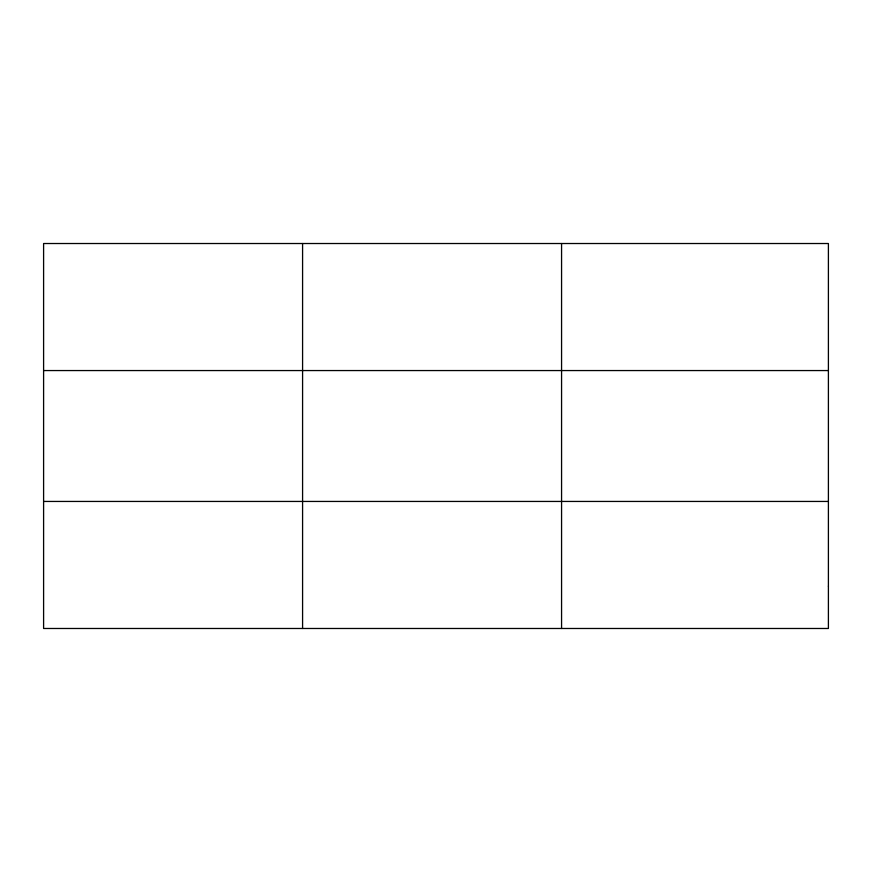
<?xml version="1.0" encoding="UTF-8"?>
<svg xmlns="http://www.w3.org/2000/svg" width="872" height="872" viewBox="0 0 872 872"><rect width="100%" height="100%" fill="white"/><g stroke="black" fill="none" stroke-linecap="round" stroke-linejoin="round"><path stroke-width="1.31" d="M302.584 243.517L302.584 628.483M561.568 243.517L561.568 628.483M43.6 370.556L828.4 370.556M43.6 501.444L828.4 501.444M828.4 586.137L828.4 628.483L43.6 628.483L43.6 243.517L828.4 243.517L828.4 586.137"/></g></svg>
